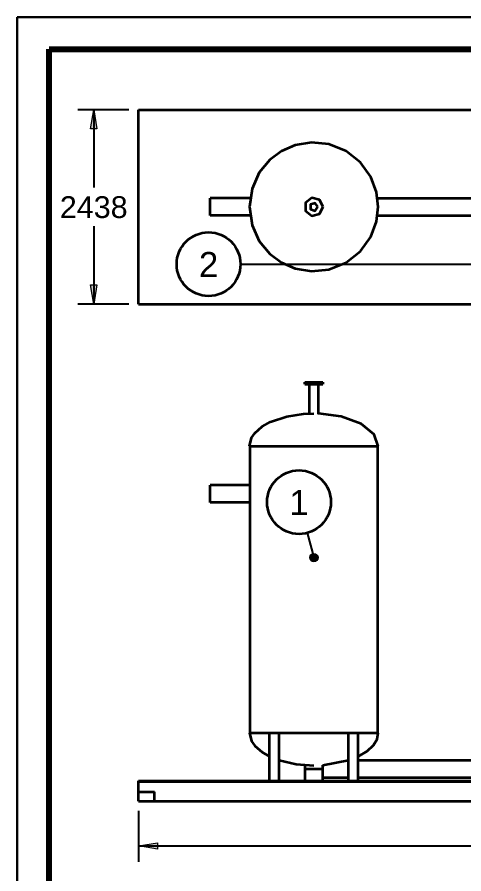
# Model space of a CAD drawing. Header units: millimetres. Extents: x 5 to 415, y 5 to 292.
# Drawn here: x 5 to 75, y 157.6 to 292 of the extents above; entities that cross this region are included whole.
import ezdxf
from ezdxf.enums import TextEntityAlignment as Align

# ---------------------------------------------------------------- set-up
doc = ezdxf.new("R2010")
doc.units = ezdxf.units.MM
for name, color, linetype in [('PFD-BINGKAI', 7, 'Continuous'), ('PFD-INSTRUMEN', 7, 'Continuous'), ('PFD-PERALATAN', 7, 'Continuous'), ('PFD-TEKS', 7, 'Continuous')]:
    doc.layers.add(name, color=color, linetype=linetype)
doc.styles.add('PFD', font='arial.ttf')

msp = doc.modelspace()

# ---------------------------------------------------------------- hatches: boundary and pattern name
at = {"layer": 'PFD-INSTRUMEN'}
for points in [[(17, 277.48), (17.5, 274.48), (16.5, 274.48)], [(17, 247), (16.5, 250), (17.5, 250)], [(24, 162), (27, 162.5), (27, 161.5)]]:
    msp.add_hatch(color=7, dxfattribs=at).paths.add_polyline_path(points)
h = msp.add_hatch(color=7, dxfattribs=at)
edge = h.paths.add_edge_path()
edge.add_arc((51.5, 207.22), 0.65, 0, 360)

# ---------------------------------------------------------------- linework, layer by layer
at = {"layer": 'PFD-BINGKAI', "linetype": 'Continuous', "lineweight": 30, "ltscale": 0.35}
msp.add_lwpolyline([(5, 292), (415, 292), (415, 5), (5, 5)], close=True, dxfattribs=at)
at = {"layer": 'PFD-BINGKAI', "linetype": 'Continuous', "lineweight": 80, "ltscale": 0.35}
msp.add_lwpolyline([(10, 287), (410, 287), (410, 10), (10, 10)], close=True, dxfattribs=at)
at = {"layer": 'PFD-INSTRUMEN', "linetype": 'Continuous', "lineweight": 25, "ltscale": 0.35}
for points in [[(22.5, 277.48), (14.5, 277.48)], [(17, 277.48), (17, 265.29)], [(17, 259.19), (17, 247)], [(40, 253.25), (84, 253.25)], [(22.5, 247), (14.5, 247)], [(50.46, 211.09), (51.5, 207.22)], [(24, 167.5), (24, 159.5)], [(24, 162), (93.97, 162)]]:
    msp.add_lwpolyline(points, dxfattribs=at)
at = {"layer": 'PFD-INSTRUMEN', "linetype": 'Continuous', "lineweight": 5, "ltscale": 0.35}
for points in [[(17, 277.48), (17.5, 274.48), (16.5, 274.48)], [(17, 247), (16.5, 250), (17.5, 250)], [(24, 162), (27, 162.5), (27, 161.5)]]:
    msp.add_lwpolyline(points, close=True, dxfattribs=at)
at = {"layer": 'PFD-INSTRUMEN', "lineweight": 35}
for centre in [(35, 253.25), (49.17, 215.92)]:
    msp.add_circle(centre, 5, dxfattribs=at)
at = {"layer": 'PFD-INSTRUMEN', "lineweight": 5}
msp.add_circle((51.5, 207.22), 0.65, dxfattribs=at)
at = {"layer": 'PFD-PERALATAN', "linetype": 'Continuous', "lineweight": 35, "ltscale": 0.35}
for points in [[(24, 247), (24, 277.48)], [(24, 277.48), (176.4, 277.48)], [(61.6, 262.24), (61.33, 264.54), (60.43, 266.95), (58.82, 269.2), (56.55, 270.98), (53.87, 272.06), (51.11, 272.33), (48.58, 271.91), (46.45, 270.98), (44.59, 269.6), (42.95, 267.62), (41.81, 265.09), (41.4, 262.24), (41.81, 259.38), (42.95, 256.85), (44.59, 254.87), (46.45, 253.49), (48.58, 252.57), (51.11, 252.14), (53.87, 252.42), (56.55, 253.49), (58.82, 255.28), (60.43, 257.53), (61.33, 259.94), (61.6, 262.24)], [(41.49, 263.61), (35.25, 263.61)], [(35.25, 260.86), (35.25, 261), (35.25, 261.16), (35.25, 261.38), (35.25, 261.64), (35.25, 261.93), (35.25, 262.24), (35.25, 262.54), (35.25, 262.83), (35.25, 263.09), (35.25, 263.31), (35.25, 263.48), (35.25, 263.58)], [(52.93, 262.24), (52.39, 263.35), (51.18, 263.63), (50.21, 262.86), (50.21, 261.62), (51.18, 260.84), (52.39, 261.12), (52.93, 262.24)], [(61.51, 263.61), (97.39, 263.61)], [(52.13, 262.24), (51.69, 262.83), (50.99, 262.61), (50.99, 261.87), (51.69, 261.64), (52.13, 262.24)], [(41.49, 260.86), (35.25, 260.86)], [(61.51, 260.86), (126.5, 260.86)], [(24, 247), (96.5, 247)], [(50.07, 234.73), (50.21, 234.73), (50.38, 234.73), (50.61, 234.73), (50.88, 234.73), (51.18, 234.73), (51.5, 234.73), (51.82, 234.73), (52.12, 234.73), (52.39, 234.73), (52.62, 234.73), (52.79, 234.73), (52.89, 234.73)], [(50.07, 234.45), (50.07, 234.73)], [(50.07, 234.45), (50.21, 234.45), (50.38, 234.45), (50.61, 234.45), (50.88, 234.45), (51.18, 234.45), (51.5, 234.45), (51.82, 234.45), (52.12, 234.45), (52.39, 234.45), (52.62, 234.45), (52.79, 234.45), (52.89, 234.45)], [(50.79, 229.81), (50.79, 234.45)], [(52.21, 229.72), (52.21, 234.45)], [(52.93, 234.45), (52.93, 234.73)], [(41.4, 224.72), (41.72, 226), (42.23, 226.75), (43.38, 227.76), (44.72, 228.51), (47.25, 229.35), (49.89, 229.76), (51.5, 229.82)], [(61.6, 224.72), (60.96, 226.51), (58.93, 228.18), (55.77, 229.35), (52.21, 229.81)], [(41.4, 224.72), (41.81, 224.72), (42.95, 224.72), (46.45, 224.72), (48.58, 224.72), (51.11, 224.72), (56.55, 224.72), (58.82, 224.72), (60.43, 224.72), (61.33, 224.72), (61.6, 224.72)], [(41.5, 179.72), (41.5, 224.72)], [(61.5, 179.72), (61.5, 224.72)], [(41.5, 218.6), (35.25, 218.6)], [(35.25, 215.85), (35.25, 215.99), (35.25, 216.15), (35.25, 216.37), (35.25, 216.63), (35.25, 216.92), (35.25, 217.22), (35.25, 217.53), (35.25, 217.82), (35.25, 218.08), (35.25, 218.3), (35.25, 218.46), (35.25, 218.57)], [(41.5, 215.85), (41.5, 215.99), (41.5, 216.15), (41.5, 216.37), (41.5, 216.63), (41.5, 216.92), (41.5, 217.22), (41.5, 217.53), (41.5, 217.82), (41.5, 218.08), (41.5, 218.3), (41.5, 218.46), (41.5, 218.57)], [(41.5, 215.85), (35.25, 215.85)], [(41.4, 179.72), (41.81, 179.72), (42.95, 179.72), (46.45, 179.72), (48.58, 179.72), (51.11, 179.72), (56.55, 179.72), (58.82, 179.72), (60.43, 179.72), (61.33, 179.72), (61.6, 179.72)], [(41.4, 179.72), (41.72, 178.45), (42.23, 177.7), (43.38, 176.69), (44.56, 176.02)], [(44.56, 172.22), (44.56, 179.72)], [(46.06, 172.22), (46.06, 179.72)], [(56.94, 172.22), (56.94, 179.72)], [(58.44, 176.02), (59.84, 176.85), (60.84, 177.78), (61.42, 178.76), (61.6, 179.72)], [(58.44, 172.22), (58.44, 179.72)], [(46.06, 175.43), (48.75, 174.82), (51.5, 174.62)], [(52.88, 174.67), (56.94, 175.43)], [(58.44, 175.47), (76.66, 175.47)], [(50.06, 174.1), (50.2, 174.1), (50.37, 174.1), (50.6, 174.1), (50.87, 174.1), (51.18, 174.1), (51.5, 174.1), (51.82, 174.1), (52.13, 174.1), (52.4, 174.1), (52.63, 174.1), (52.8, 174.1), (52.91, 174.1)], [(50.12, 172.22), (50.12, 174.67)], [(50.12, 172.22), (50.12, 174.1)], [(52.88, 172.22), (52.88, 174.67)], [(24, 172.12), (24, 172.22)], [(24, 172.22), (96.5, 172.22)], [(24, 169), (24, 172.12)], [(24, 172.12), (176.4, 172.12)], [(24, 172.12), (176.4, 172.12)], [(52.88, 172.22), (52.88, 172.72)], [(52.88, 172.72), (56.94, 172.72)], [(58.44, 172.72), (76.5, 172.72)], [(24, 169), (24, 170.5)], [(24, 170.5), (26.5, 170.5)], [(26.5, 169), (26.5, 170.5)], [(24, 169), (176.4, 169)], [(24, 169), (26.5, 169)]]:
    msp.add_lwpolyline(points, dxfattribs=at)

# ---------------------------------------------------------------- texts
at = {"layer": 'PFD-TEKS', "style": 'PFD'}
for s, height, p in [('2438', 3.418, (17, 260.49)), ('2', 3.91, (35, 251.25)), ('1', 3.91, (49.17, 213.92))]:
    msp.add_text(s, height=height, dxfattribs=at).set_placement(p, align=Align.CENTER)

doc.saveas('drawing.dxf')
